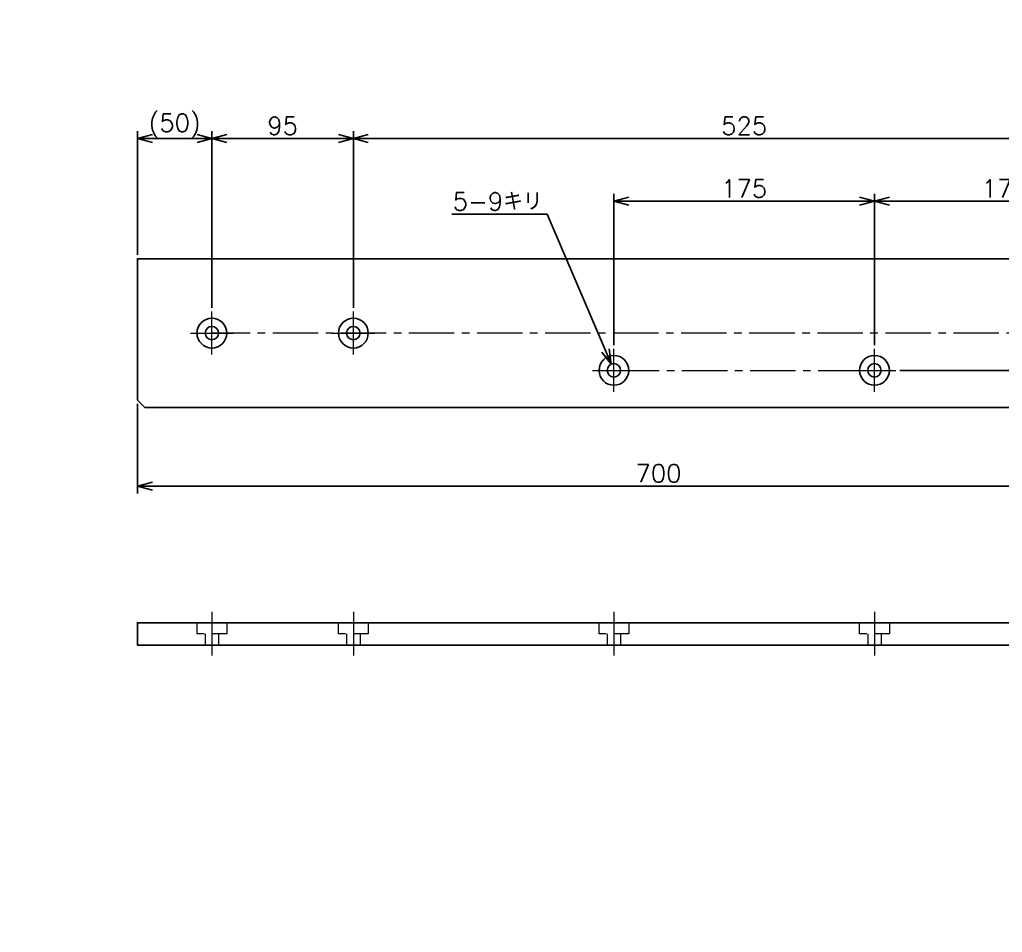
# Model space of a CAD drawing. Header units: millimetres. Extents: x 0 to 6647, y -19 to 2332.
# Drawn here: x 1929 to 2589, y 643 to 1256 of the extents above; entities that cross this region are included whole.
import ezdxf
from ezdxf import colors
from ezdxf.entities.mleader import LeaderData, LeaderLine
from ezdxf.enums import TextEntityAlignment as Align
from ezdxf.math import Vec2, Vec3

# ---------------------------------------------------------------- set-up
doc = ezdxf.new("R2010")
doc.units = ezdxf.units.MM
doc.header["$LTSCALE"] = 1.6
doc.header["$PDMODE"] = 99
doc.header["$PDSIZE"] = 1
doc.linetypes.add('CENTER2', pattern=[28.575000000000003, 19.05, -3.175, 3.175, -3.175])
doc.linetypes.add('HIDDEN', pattern=[9.524999999999999, 6.35, -3.175])
for name, color, linetype, lineweight in [('04_HIDDEN', 2, 'HIDDEN', 13), ('05_CENTER', 4, 'CENTER2', 13), ('08_DIM', 3, 'Continuous', 13)]:
    doc.layers.add(name, color=color, linetype=linetype, lineweight=lineweight)
doc.styles.add('KSS_TXT', font='txt.shx', dxfattribs={"bigfont": 'extfont2.shx'})
doc.styles.get("Standard").update_dxf_attribs({"font": 'txt.shx', "bigfont": 'extfont2.shx'})
doc.dimstyles.new('KSS_DIM', dxfattribs={"dimscale": 4, "dimtxt": 3, "dimasz": 2.5, "dimexe": 1.25, "dimexo": 0.625, "dimtad": 1, "dimdsep": 46, "dimtxsty": 'KSS_TXT', "dimblk": 'OPEN30', "dimcen": 0, "dimazin": 2, "dimtfac": 0.75, "dimtmove": 0, "dimatfit": 3, "dimldrblk": 'OPEN30', "dimfxl": 1.25, "dimtolj": 1, "dimarcsym": 0})
doc.dimstyles.new('KSS_DIM$3', dxfattribs={"dimscale": 4, "dimtxt": 3, "dimasz": 2.5, "dimexe": 1.25, "dimexo": 0.625, "dimtad": 1, "dimtih": 1, "dimtoh": 1, "dimdsep": 46, "dimtxsty": 'KSS_TXT', "dimblk": 'OPEN30', "dimcen": 0, "dimazin": 2, "dimtfac": 0.75, "dimtofl": 0, "dimtmove": 0, "dimatfit": 3, "dimldrblk": 'OPEN30', "dimfxl": 1.25, "dimtolj": 1, "dimarcsym": 0})

# ---------------------------------------------------------------- blocks, each defined once
blk = doc.blocks.new('_Open30')
at = {"color": 0, "linetype": 'ByBlock', "lineweight": -2}
for p, q in [((-1, 0.26794919), (0, 0)), ((0, 0), (-1, -0.26794919)), ((0, 0), (-1, 0))]:
    blk.add_line(p, q, dxfattribs=at)
blk = doc.blocks.new('*D57')
at = {"layer": '08_DIM', "color": 0, "lineweight": -2, "transparency": 16777216}
for p, q in [((2694.942420341353, 1045.890053543327), (2751.536893798297, 1045.890053543327)), ((2746.536893798297, 1035.890053543327), (2746.536893798297, 1030.890053543327)), ((2519.942420341353, 1020.890053543327), (2751.536893798297, 1020.890053543327))]:
    blk.add_line(p, q, dxfattribs=at)
at = {"layer": 'Defpoints', "color": 0, "transparency": 16777216}
for p in [(2692.442420341353, 1045.890053543327), (2517.442420341353, 1020.890053543327), (2746.536893798297, 1020.890053543327)]:
    blk.add_point(p, dxfattribs=at)
at = {"layer": '08_DIM', "color": 0, "lineweight": -2, "transparency": 16777216, "xscale": 10, "yscale": 10, "zscale": 10}
for p, rotation in [((2746.536893798297, 1045.890053543327), 90), ((2746.536893798297, 1020.890053543327), 270)]:
    blk.add_blockref('_Open30', p, dxfattribs=dict(at, rotation=rotation))
at = {"layer": '08_DIM', "color": 0, "transparency": 16777216, "insert": (2738.036893798297, 1033.390053543327), "char_height": 12, "attachment_point": 5, "rotation": 90, "style": 'KSS_TXT'}
blk.add_mtext('\\A1;25', dxfattribs=at)
blk = doc.blocks.new('*D60')
at = {"layer": '08_DIM', "color": 0, "lineweight": -2, "transparency": 16777216}
for p, q in [((2503.003599333182, 1037.828874551497), (2503.003599333182, 1139.469068864967)), ((2678.003599333182, 1062.828874551497), (2678.003599333182, 1139.469068864967)), ((2668.003599333182, 1134.469068864967), (2513.003599333182, 1134.469068864967))]:
    blk.add_line(p, q, dxfattribs=at)
at = {"layer": 'Defpoints', "color": 0, "transparency": 16777216}
for p in [(2503.003599333182, 1134.469068864967), (2678.003599333182, 1060.328874551497), (2503.003599333182, 1035.328874551497)]:
    blk.add_point(p, dxfattribs=at)
at = {"layer": '08_DIM', "color": 0, "lineweight": -2, "transparency": 16777216, "xscale": 10, "yscale": 10, "zscale": 10, "rotation": 180}
blk.add_blockref('_Open30', (2503.003599333182, 1134.469068864967), dxfattribs=at)
at = {"layer": '08_DIM', "color": 0, "lineweight": -2, "transparency": 16777216, "xscale": 10, "yscale": 10, "zscale": 10}
blk.add_blockref('_Open30', (2678.003599333182, 1134.469068864967), dxfattribs=at)
at = {"layer": '08_DIM', "color": 0, "transparency": 16777216, "insert": (2590.503599333182, 1142.969068864967), "char_height": 12, "attachment_point": 5, "style": 'KSS_TXT'}
blk.add_mtext('\\A1;175', dxfattribs=at)
blk = doc.blocks.new('*D61')
at = {"layer": '08_DIM', "color": 0, "lineweight": -2, "transparency": 16777216}
for p, q in [((2328.003599333197, 1037.828874551497), (2328.003599333197, 1139.469068864967)), ((2503.003599333182, 1037.828874551497), (2503.003599333182, 1139.469068864967)), ((2493.003599333182, 1134.469068864967), (2338.003599333197, 1134.469068864967))]:
    blk.add_line(p, q, dxfattribs=at)
at = {"layer": 'Defpoints', "color": 0, "transparency": 16777216}
for p in [(2328.003599333197, 1134.469068864967), (2328.003599333197, 1035.328874551497), (2503.003599333182, 1035.328874551497)]:
    blk.add_point(p, dxfattribs=at)
at = {"layer": '08_DIM', "color": 0, "lineweight": -2, "transparency": 16777216, "xscale": 10, "yscale": 10, "zscale": 10, "rotation": 180}
blk.add_blockref('_Open30', (2328.003599333197, 1134.469068864967), dxfattribs=at)
at = {"layer": '08_DIM', "color": 0, "lineweight": -2, "transparency": 16777216, "xscale": 10, "yscale": 10, "zscale": 10}
blk.add_blockref('_Open30', (2503.003599333182, 1134.469068864967), dxfattribs=at)
at = {"layer": '08_DIM', "color": 0, "transparency": 16777216, "insert": (2415.503599333189, 1142.969068864967), "char_height": 12, "attachment_point": 5, "style": 'KSS_TXT'}
blk.add_mtext('\\A1;175', dxfattribs=at)
blk = doc.blocks.new('*D63')
at = {"layer": '08_DIM', "color": 0, "lineweight": -2, "transparency": 16777216}
for p, q in [((2153.003599333182, 1062.828874551497), (2153.003599333182, 1181.569462292133)), ((2678.003599333182, 1062.828874551497), (2678.003599333182, 1181.569462292133)), ((2668.003599333182, 1176.569462292133), (2163.003599333182, 1176.569462292133))]:
    blk.add_line(p, q, dxfattribs=at)
at = {"layer": 'Defpoints', "color": 0, "transparency": 16777216}
for p in [(2153.003599333182, 1176.569462292133), (2153.003599333182, 1060.328874551497), (2678.003599333182, 1060.328874551497)]:
    blk.add_point(p, dxfattribs=at)
at = {"layer": '08_DIM', "color": 0, "lineweight": -2, "transparency": 16777216, "xscale": 10, "yscale": 10, "zscale": 10, "rotation": 180}
blk.add_blockref('_Open30', (2153.003599333182, 1176.569462292133), dxfattribs=at)
at = {"layer": '08_DIM', "color": 0, "lineweight": -2, "transparency": 16777216, "xscale": 10, "yscale": 10, "zscale": 10}
blk.add_blockref('_Open30', (2678.003599333182, 1176.569462292133), dxfattribs=at)
at = {"layer": '08_DIM', "color": 0, "transparency": 16777216, "insert": (2415.503599333182, 1185.069462292133), "char_height": 12, "attachment_point": 5, "style": 'KSS_TXT'}
blk.add_mtext('\\A1;525', dxfattribs=at)
blk = doc.blocks.new('*D64')
at = {"layer": '08_DIM', "color": 0, "lineweight": -2, "transparency": 16777216}
for p, q in [((2058.003881873059, 1062.828874551497), (2058.003881873059, 1181.569462292133)), ((2153.003599333182, 1062.828874551497), (2153.003599333182, 1181.569462292133)), ((2143.003599333182, 1176.569462292133), (2068.003881873059, 1176.569462292133))]:
    blk.add_line(p, q, dxfattribs=at)
at = {"layer": 'Defpoints', "color": 0, "transparency": 16777216}
for p in [(2058.003881873059, 1176.569462292133), (2058.003881873059, 1060.328874551497), (2153.003599333182, 1060.328874551497)]:
    blk.add_point(p, dxfattribs=at)
at = {"layer": '08_DIM', "color": 0, "lineweight": -2, "transparency": 16777216, "xscale": 10, "yscale": 10, "zscale": 10, "rotation": 180}
blk.add_blockref('_Open30', (2058.003881873059, 1176.569462292133), dxfattribs=at)
at = {"layer": '08_DIM', "color": 0, "lineweight": -2, "transparency": 16777216, "xscale": 10, "yscale": 10, "zscale": 10}
blk.add_blockref('_Open30', (2153.003599333182, 1176.569462292133), dxfattribs=at)
at = {"layer": '08_DIM', "color": 0, "transparency": 16777216, "insert": (2105.503740603121, 1185.069462292133), "char_height": 12, "attachment_point": 5, "style": 'KSS_TXT'}
blk.add_mtext('\\A1;95', dxfattribs=at)
blk = doc.blocks.new('*D51')
at = {"layer": '08_DIM', "color": 0, "lineweight": -2, "transparency": 16777216}
for p, q in [((2008.003881873903, 1098.390053543574), (2008.003881873903, 1181.569462292133)), ((2058.003881873059, 1062.828874551497), (2058.003881873059, 1181.569462292133)), ((2048.003881873059, 1176.569462292133), (2018.003881873903, 1176.569462292133))]:
    blk.add_line(p, q, dxfattribs=at)
at = {"layer": 'Defpoints', "color": 0, "transparency": 16777216}
for p in [(2008.003881873903, 1176.569462292133), (2008.003881873903, 1095.890053543574), (2058.003881873059, 1060.328874551497)]:
    blk.add_point(p, dxfattribs=at)
at = {"layer": '08_DIM', "color": 0, "lineweight": -2, "transparency": 16777216, "xscale": 10, "yscale": 10, "zscale": 10, "rotation": 180}
blk.add_blockref('_Open30', (2008.003881873903, 1176.569462292133), dxfattribs=at)
at = {"layer": '08_DIM', "color": 0, "lineweight": -2, "transparency": 16777216, "xscale": 10, "yscale": 10, "zscale": 10}
blk.add_blockref('_Open30', (2058.003881873059, 1176.569462292133), dxfattribs=at)
at = {"layer": '08_DIM', "color": 0, "transparency": 16777216, "insert": (2033.003881873481, 1185.069462292133), "char_height": 12, "attachment_point": 5, "style": 'KSS_TXT'}
blk.add_mtext('\\A1;(50)', dxfattribs=at)
blk = doc.blocks.new('*D54')
at = {"layer": '08_DIM', "color": 0, "lineweight": -2, "transparency": 16777216}
for p, q in [((2008.003866877154, 998.3900535324528), (2008.003866877154, 938.1703907175006)), ((2708.003881873903, 998.3900535387684), (2708.003881873903, 938.1703907175006)), ((2018.003866877154, 943.1703907175006), (2698.003881873903, 943.1703907175006))]:
    blk.add_line(p, q, dxfattribs=at)
at = {"layer": 'Defpoints', "color": 0, "transparency": 16777216}
for p in [(2008.003866877154, 1000.890053532453), (2708.003881873903, 1000.890053538768), (2708.003881873903, 943.1703907175006)]:
    blk.add_point(p, dxfattribs=at)
at = {"layer": '08_DIM', "color": 0, "lineweight": -2, "transparency": 16777216, "xscale": 10, "yscale": 10, "zscale": 10, "rotation": 180}
blk.add_blockref('_Open30', (2008.003866877154, 943.1703907175006), dxfattribs=at)
at = {"layer": '08_DIM', "color": 0, "lineweight": -2, "transparency": 16777216, "xscale": 10, "yscale": 10, "zscale": 10}
blk.add_blockref('_Open30', (2708.003881873903, 943.1703907175006), dxfattribs=at)
at = {"layer": '08_DIM', "color": 0, "transparency": 16777216, "insert": (2358.003874375529, 951.6703907175006), "char_height": 12, "attachment_point": 5, "style": 'KSS_TXT'}
blk.add_mtext('\\A1;700', dxfattribs=at)
blk = doc.blocks.new('*D50')
at = {"layer": '08_DIM', "color": 0, "lineweight": -2, "transparency": 16777216}
for p, q in [((2219.100057670011, 1125.829262993464), (2283.200057670011, 1125.829262993464)), ((2283.200057670011, 1125.829262993464), (2322.310069375005, 1034.22548441806))]:
    blk.add_line(p, q, dxfattribs=at)
at = {"layer": 'Defpoints', "color": 0, "transparency": 16777216}
for p in [(2326.236641759964, 1025.028635538923), (2329.770556906428, 1016.7514715477)]:
    blk.add_point(p, dxfattribs=at)
at = {"layer": '08_DIM', "color": 0, "lineweight": -2, "transparency": 16777216, "xscale": 10, "yscale": 10, "zscale": 10, "rotation": 293.1199419075939}
blk.add_blockref('_Open30', (2326.236641759964, 1025.028635538923), dxfattribs=at)
at = {"layer": '08_DIM', "color": 0, "transparency": 16777216, "insert": (2249.900057670012, 1134.329262993464), "char_height": 12, "attachment_point": 5, "style": 'KSS_TXT'}
blk.add_mtext('\\A1;5-9キリ', dxfattribs=at)
blk = doc.blocks.new('AM_BALLOON1')
at = {"transparency": 16777216}
blk.add_circle((0, 0), 5, dxfattribs=at)
blk.add_attdef('B_NUMBER', text='', height=3, dxfattribs=at).set_placement((0, 0), align=Align.MIDDLE_CENTER)
blk = doc.blocks.new('_OPEN')
at = {"color": 0, "linetype": 'ByBlock'}
for p, q in [((-1, 0.1666666666666666), (0, 0)), ((0, 0), (-1, -0.1666666666666666)), ((0, 0), (-1, 0))]:
    blk.add_line(p, q, dxfattribs=at)

msp = doc.modelspace()

# ---------------------------------------------------------------- linework, layer by layer
at = {"color": 0}
for points in [[(2708.003881873903, 1095.890053543574), (2008.003881873903, 1095.890053543574), (2008.003881873903, 1000.890053538768), (2013.003881873903, 995.8900535387684), (2703.003881873903, 995.8900535387684), (2708.003881873903, 1000.890053538768)], [(2708.003881872917, 836.4150634765465), (2008.003881873903, 836.4153023678209), (2008.003881873903, 851.4153023678209), (2708.003881872917, 851.4150634765465)]]:
    msp.add_lwpolyline(points, close=True, dxfattribs=at)
for centre, radius in [((2058.003881873059, 1045.890053543327), 9.999999996900442), ((2058.003881873059, 1045.890053543327), 4.5), ((2153.003599333182, 1045.890053543327), 9.999999996900442), ((2153.003599333182, 1045.890053543327), 4.5), ((2328.003599333197, 1020.890053543312), 9.999999996900442), ((2503.003599333182, 1020.890053543327), 9.999999996900442), ((2328.003599333197, 1020.890053543312), 4.5), ((2503.003599333182, 1020.890053543327), 4.5)]:
    msp.add_circle(centre, radius, dxfattribs=at)
at = {"layer": '04_HIDDEN'}
for p, q in [((2048.00388187641, 843.9156129264793), (2048.00388187641, 851.4156129264793)), ((2068.00388187641, 851.4156129264793), (2068.00388187641, 843.9156129264793)), ((2143.003599336529, 843.9154013370971), (2143.003599336529, 851.4154013370971)), ((2163.003599336529, 851.4154013370971), (2163.003599336529, 843.9154013370971)), ((2318.003599336533, 843.915401337119), (2318.003599336533, 851.415401337119)), ((2338.003599336533, 851.415401337119), (2338.003599336533, 843.915401337119)), ((2493.003599336533, 843.9154013371408), (2493.003599336533, 851.4154013371408)), ((2513.003599336533, 851.4154013371408), (2513.003599336533, 843.9154013371408)), ((2068.00388187641, 843.9156129264793), (2048.00388187641, 843.9156129264793)), ((2053.50388187641, 843.9156129264793), (2053.50388187641, 836.4156129264793)), ((2062.50388187641, 843.9156129264793), (2062.50388187641, 836.4156129264793)), ((2163.003599336529, 843.9154013370971), (2143.003599336529, 843.9154013370971)), ((2148.503599336529, 843.9154013370971), (2148.503599336529, 836.4154013370971)), ((2157.503599336529, 843.9154013370971), (2157.503599336529, 836.4154013370971)), ((2338.003599336533, 843.915401337119), (2318.003599336533, 843.915401337119)), ((2323.503599336533, 843.915401337119), (2323.503599336533, 836.415401337119)), ((2332.503599336533, 843.915401337119), (2332.503599336533, 836.415401337119)), ((2513.003599336533, 843.9154013371408), (2493.003599336533, 843.9154013371408)), ((2498.503599336533, 843.9154013371408), (2498.503599336533, 836.4154013371408)), ((2507.503599336533, 843.9154013371408), (2507.503599336533, 836.4154013371408))]:
    msp.add_line(p, q, dxfattribs=at)
at = {"layer": '05_CENTER'}
for p, q in [((2058.003881873059, 1031.451232535156), (2058.003881873059, 1060.328874551497)), ((2153.003599333182, 1031.451232535156), (2153.003599333182, 1060.328874551497)), ((2043.565060864888, 1045.890053543327), (2072.44270288123, 1045.890053543327)), ((2678.003599333182, 1045.890053543327), (2058.003881873059, 1045.890053543327)), ((2138.564778325012, 1045.890053543327), (2167.442420341353, 1045.890053543327)), ((2328.003599333197, 1006.451232535142), (2328.003599333197, 1035.328874551483)), ((2503.003599333182, 1006.451232535156), (2503.003599333182, 1035.328874551497)), ((2313.564778325026, 1020.890053543312), (2342.442420341367, 1020.890053543312)), ((2328.003599333197, 1020.890053543312), (2503.003599333182, 1020.890053543298)), ((2488.564778325012, 1020.890053543327), (2517.442420341353, 1020.890053543327)), ((2058.003881873059, 858.7367552694413), (2058.003881873063, 829.4304419473629)), ((2153.003599333182, 858.7367569759153), (2153.003599333186, 829.4304436538368)), ((2328.003599333182, 858.7367569759372), (2328.003599333186, 829.4304436538587)), ((2503.003599333182, 858.736756975959), (2503.003599333186, 829.4304436538805))]:
    msp.add_line(p, q, dxfattribs=at)

# ---------------------------------------------------------------- dimensions: what is measured, and where the dimension line sits
at = {"layer": '08_DIM'}
dim = msp.add_linear_dim(base=(2008.003881873903, 1176.569462292133), p1=(2058.003881873059, 1060.328874551497), p2=(2008.003881873903, 1095.890053543574), angle=180, text='(<>)', dimstyle='KSS_DIM', override={"dimarcsym": 1}, dxfattribs=at)
dim.commit()
dim.dimension.update_dxf_attribs({"geometry": '*D51', "text_midpoint": (2033.003881873481, 1185.069462292133)})
for base, p1, p2, angle, picture, middle in [((2058.003881873059, 1176.569462292133), (2153.003599333182, 1060.328874551497), (2058.003881873059, 1060.328874551497), 180, '*D64', (2105.503740603121, 1185.069462292133)), ((2153.003599333182, 1176.569462292133), (2678.003599333182, 1060.328874551497), (2153.003599333182, 1060.328874551497), 180, '*D63', (2415.503599333182, 1185.069462292133)), ((2328.003599333197, 1134.469068864967), (2503.003599333182, 1035.328874551497), (2328.003599333197, 1035.328874551497), 180, '*D61', (2415.503599333189, 1142.969068864967)), ((2503.003599333182, 1134.469068864967), (2678.003599333182, 1060.328874551497), (2503.003599333182, 1035.328874551497), 180, '*D60', (2590.503599333182, 1142.969068864967)), ((2746.536893798297, 1020.890053543327), (2692.442420341353, 1045.890053543327), (2517.442420341353, 1020.890053543327), 90, '*D57', (2738.036893798297, 1033.390053543327)), ((2708.003881873903, 943.1703907175006), (2008.003866877154, 1000.890053532453), (2708.003881873903, 1000.890053538768), 180, '*D54', (2358.003874375529, 951.6703907175006))]:
    dim = msp.add_linear_dim(base=base, p1=p1, p2=p2, angle=angle, dimstyle='KSS_DIM', override={"dimarcsym": 1}, dxfattribs=at)
    dim.commit()
    dim.dimension.update_dxf_attribs({"geometry": picture, "text_midpoint": middle})
dim = msp.add_diameter_dim_2p(p1=(2329.770556906428, 1016.7514715477), p2=(2326.236641759964, 1025.028635538923), text='5-<>キリ', dimstyle='KSS_DIM$3', override={"dimpost": '<>', "dimtix": 1, "dimarcsym": 1}, dxfattribs=at)
dim.commit()
dim.dimension.update_dxf_attribs({"geometry": '*D50', "text_midpoint": (2249.900057670012, 1125.829262993464), "dimtype": 163})

# ---------------------------------------------------------------- leaders
ml = msp.add_multileader_block('Standard', dxfattribs=at)
ml.set_content('AM_BALLOON1', color=256, scale=5)
ml.set_attribute('B_NUMBER', '30', width=0)
ml.set_leader_properties(color=256, linetype='ByLayer', lineweight=-1)
ml.set_arrow_properties(name='OPEN')
ml.build(insert=Vec2(0, 0))
ml.multileader.update_dxf_attribs({"leader_type": 0, "has_dogleg": 0, "text_right_attachment_type": 6, "dogleg_length": 0, "arrow_head_size": 10, "scale": 2.5, "block_connection_type": 1})
ctx = ml.context
ctx.base_point, ctx.scale, ctx.char_height, ctx.arrow_head_size, ctx.landing_gap_size, ctx.plane_origin = Vec3(4196.305763065633, 2090.668241433759), 2.5, 20, 10, 10, Vec3(4196.305763065633, 2090.668241433759)
ctx.right_attachment, ctx.attachment_type = 6, 1
notes = []
notes.append((ctx, [(0, (0, 0, 0), (0, 0), (1, 0), 1, [])]))
ctx.block.insert = Vec3(4196.305763065633, 2090.668241433759)
ml = msp.add_multileader_block('Standard', dxfattribs=at)
ml.set_content('AM_BALLOON1', color=256, scale=5)
ml.set_attribute('B_NUMBER', '31', width=0)
ml.set_leader_properties(color=256, linetype='ByLayer', lineweight=-1)
ml.set_arrow_properties(name='OPEN')
ml.build(insert=Vec2(0, 0))
ml.multileader.update_dxf_attribs({"leader_type": 0, "has_dogleg": 0, "text_right_attachment_type": 6, "dogleg_length": 0, "arrow_head_size": 10, "scale": 2.5, "block_connection_type": 1})
ctx = ml.context
ctx.base_point, ctx.scale, ctx.char_height, ctx.arrow_head_size, ctx.landing_gap_size, ctx.plane_origin = Vec3(4196.305763065633, 1677.870006849992), 2.5, 20, 10, 10, Vec3(4196.305763065633, 1677.870006849992)
ctx.right_attachment, ctx.attachment_type = 6, 1
notes.append((ctx, [(0, (0, 0, 0), (0, 0), (1, 0), 1, [])]))
ctx.block.insert = Vec3(4196.305763065633, 1677.870006849992)
ml = msp.add_multileader_block('Standard', dxfattribs=at)
ml.set_content('AM_BALLOON1', color=256, scale=5)
ml.set_attribute('B_NUMBER', '32', width=0)
ml.set_leader_properties(color=256, linetype='ByLayer', lineweight=-1)
ml.set_arrow_properties(name='OPEN')
ml.build(insert=Vec2(0, 0))
ml.multileader.update_dxf_attribs({"leader_type": 0, "has_dogleg": 0, "text_right_attachment_type": 6, "dogleg_length": 0, "arrow_head_size": 10, "scale": 2.5, "block_connection_type": 1})
ctx = ml.context
ctx.base_point, ctx.scale, ctx.char_height, ctx.arrow_head_size, ctx.landing_gap_size, ctx.plane_origin = Vec3(5534.94011976868, 1677.870006843676), 2.5, 20, 10, 10, Vec3(5534.94011976868, 1677.870006843676)
ctx.right_attachment, ctx.attachment_type = 6, 1
notes.append((ctx, [(0, (0, 0, 0), (0, 0), (1, 0), 1, [])]))
ctx.block.insert = Vec3(5534.94011976868, 1677.870006843676)
ml = msp.add_multileader_block('Standard', dxfattribs=at)
ml.set_content('AM_BALLOON1', color=256, scale=5)
ml.set_attribute('B_NUMBER', '33', width=0)
ml.set_leader_properties(color=256, linetype='ByLayer', lineweight=-1)
ml.set_arrow_properties(name='OPEN')
ml.build(insert=Vec2(0, 0))
ml.multileader.update_dxf_attribs({"leader_type": 0, "has_dogleg": 0, "text_right_attachment_type": 6, "dogleg_length": 0, "arrow_head_size": 10, "scale": 2.5, "block_connection_type": 1})
ctx = ml.context
ctx.base_point, ctx.scale, ctx.char_height, ctx.arrow_head_size, ctx.landing_gap_size, ctx.plane_origin = Vec3(4196.305763065633, 1208.106601369941), 2.5, 20, 10, 10, Vec3(4196.305763065633, 1208.106601369941)
ctx.right_attachment, ctx.attachment_type = 6, 1
notes.append((ctx, [(0, (0, 0, 0), (0, 0), (1, 0), 1, [])]))
ctx.block.insert = Vec3(4196.305763065633, 1208.106601369941)
ml = msp.add_multileader_block('Standard', dxfattribs=at)
ml.set_content('AM_BALLOON1', color=256, scale=5)
ml.set_attribute('B_NUMBER', '34', width=0)
ml.set_leader_properties(color=256, linetype='ByLayer', lineweight=-1)
ml.set_arrow_properties(name='OPEN')
ml.build(insert=Vec2(0, 0))
ml.multileader.update_dxf_attribs({"leader_type": 0, "has_dogleg": 0, "text_right_attachment_type": 6, "dogleg_length": 0, "arrow_head_size": 10, "scale": 2.5, "block_connection_type": 1})
ctx = ml.context
ctx.base_point, ctx.scale, ctx.char_height, ctx.arrow_head_size, ctx.landing_gap_size, ctx.plane_origin = Vec3(5534.94011976868, 1208.106601363626), 2.5, 20, 10, 10, Vec3(5534.94011976868, 1208.106601363626)
ctx.right_attachment, ctx.attachment_type = 6, 1
notes.append((ctx, [(0, (0, 0, 0), (0, 0), (1, 0), 1, [])]))
ctx.block.insert = Vec3(5534.94011976868, 1208.106601363626)
for ctx, leaders in notes:
    for number, flags, end, landing, length, lines in leaders:
        leader = LeaderData()
        leader.index, (leader.has_last_leader_line, leader.has_dogleg_vector, leader.attachment_direction) = number, flags
        leader.last_leader_point, leader.dogleg_vector, leader.dogleg_length = Vec3(end), Vec3(landing), length
        for number, points, colour, breaks in lines:
            line = LeaderLine()
            line.index, line.vertices, line.color, line.breaks = number, Vec3.list(points), colors.encode_raw_color(colour), breaks
            leader.lines.append(line)
        ctx.leaders.append(leader)

doc.saveas('drawing.dxf')
